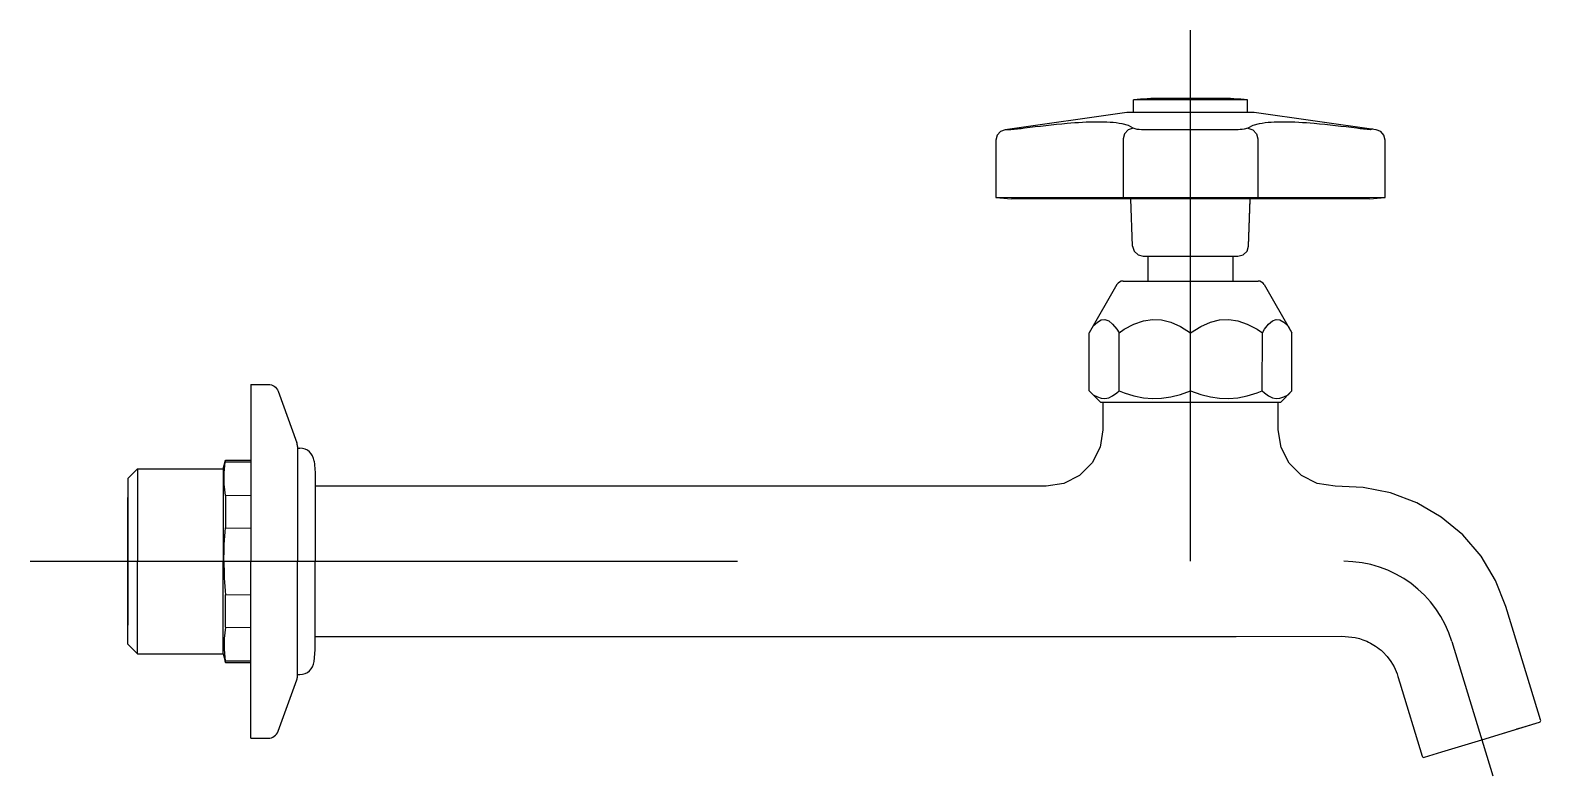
# Model space of a CAD drawing. Extents: x -82.089 to -81.876, y 45.588 to 45.693.
import ezdxf

# ---------------------------------------------------------------- set-up
doc = ezdxf.new("R2010")
doc.units = 0
doc.header["$LTSCALE"] = 0.2
doc.header["$MEASUREMENT"] = 0
doc.linetypes.add('AXES', pattern=[0.54, 0.3, -0.08, 0.08, -0.08])
doc.linetypes.add('CONTINU', pattern=[0])
doc.layers.get('0').update_dxf_attribs({"linetype": 'CONTINUOUS'})
doc.layers.add('DECA_EIXOS', color=5, linetype='AXES')

msp = doc.modelspace()

# ---------------------------------------------------------------- linework, layer by layer
at = {"linetype": 'CONTINUOUS'}
msp.add_line((-81.93574, 45.65699), (-81.93967, 45.65018), dxfattribs=at)
at = {"linetype": 'CONTINU'}
for p, q in [((-81.93487, 45.65749), (-81.91578, 45.65749)), ((-82.05436, 45.64191), (-82.05172, 45.63464)), ((-82.05163, 45.63413), (-82.05163, 45.61789)), ((-82.05163, 45.63389), (-82.05127, 45.63389)), ((-82.04927, 45.63207), (-82.04913, 45.63039)), ((-82.05163, 45.60166), (-82.05163, 45.61789)), ((-82.04927, 45.60372), (-82.04913, 45.60539)), ((-82.05436, 45.59388), (-82.05172, 45.60115)), ((-82.05163, 45.60189), (-82.05127, 45.60189))]:
    msp.add_line(p, q, dxfattribs=at)
for points in [[(-81.92951, 45.68329, 0.025837), (-81.93338, 45.68309)], [(-81.91728, 45.68309, 0.025837), (-81.92115, 45.68329)], [(-81.93343, 45.67907), (-81.93412, 45.67948), (-81.93502, 45.67971, 0.045141), (-81.93844, 45.67996, 0.021137), (-81.94279, 45.67974, 0.009816), (-81.94882, 45.67907)], [(-81.90183, 45.67907, 0.009816), (-81.90786, 45.67974, 0.021135), (-81.91221, 45.67996, 0.04514), (-81.91564, 45.67971), (-81.91654, 45.67948), (-81.91723, 45.67907)], [(-81.94882, 45.67907, -0.017816), (-81.95075, 45.67887)], [(-81.93167, 45.67887, -0.029584), (-81.93289, 45.67892), (-81.93343, 45.67907)], [(-81.91723, 45.67907), (-81.91774, 45.67893, -0.029473), (-81.91887, 45.67887)], [(-81.8999, 45.67887, -0.017816), (-81.90183, 45.67907)], [(-81.91492, 45.65699, 0.267974), (-81.91578, 45.65749)], [(-82.05577, 45.64289, -0.315312), (-82.05436, 45.64191)], [(-82.06202, 45.61789, -0.022759), (-82.0618, 45.62264)], [(-82.06202, 45.61789, 0.022759), (-82.0618, 45.61315)], [(-81.90208, 45.60713, -0.028986), (-81.90123, 45.60691)], [(-81.90123, 45.60691, -0.07069), (-81.89916, 45.6059)], [(-81.89916, 45.6059, -0.040748), (-81.89816, 45.6051)], [(-81.89656, 45.60297, -0.046523), (-81.89601, 45.60163)], [(-81.87599, 45.59518, 0.515359), (-81.87583, 45.59549)], [(-82.05577, 45.59289, 0.315312), (-82.05436, 45.59388)], [(-81.89257, 45.59037, 0.515259), (-81.89226, 45.59021)]]:
    msp.add_lwpolyline(points, format="xyb", dxfattribs=at)
for points in [[(-81.93338, 45.68129), (-81.93338, 45.68309)], [(-81.91728, 45.68309), (-81.93338, 45.68309)], [(-81.92115, 45.68329), (-81.92951, 45.68329)], [(-81.91728, 45.68129), (-81.91728, 45.68309)], [(-81.93433, 45.68129), (-81.95156, 45.67887)], [(-81.92533, 45.68129), (-81.93433, 45.68129)], [(-81.91633, 45.68129), (-81.92533, 45.68129)], [(-81.8991, 45.67887), (-81.91633, 45.68129)], [(-81.95156, 45.67887), (-81.95221, 45.67861), (-81.95268, 45.67808), (-81.95285, 45.67739)], [(-81.95285, 45.67739), (-81.95285, 45.66929)], [(-81.95075, 45.67887), (-81.95156, 45.67887)], [(-81.93343, 45.67907), (-81.93414, 45.67884), (-81.93466, 45.6783), (-81.93485, 45.67758)], [(-81.93485, 45.67758), (-81.93485, 45.66927)], [(-81.93024, 45.67887), (-81.93167, 45.67887)], [(-81.92533, 45.67887), (-81.93024, 45.67887)], [(-81.91887, 45.67887), (-81.92533, 45.67887)], [(-81.91723, 45.67907), (-81.91651, 45.67884), (-81.916, 45.6783), (-81.9158, 45.67758)], [(-81.9158, 45.67758), (-81.9158, 45.66925)], [(-81.89968, 45.67895), (-81.8999, 45.67887)], [(-81.89955, 45.67894), (-81.89968, 45.67895)], [(-81.89781, 45.67739), (-81.89798, 45.67808), (-81.89844, 45.67861), (-81.8991, 45.67887)], [(-81.89781, 45.66929), (-81.89781, 45.67739)], [(-81.89864, 45.66923), (-81.95285, 45.66929)], [(-81.95285, 45.66929), (-81.95065, 45.66911)], [(-81.90001, 45.66911), (-81.95065, 45.66911)], [(-81.93353, 45.66244), (-81.93376, 45.66911)], [(-81.91713, 45.66244), (-81.91689, 45.66911)], [(-81.91713, 45.66244), (-81.9169, 45.66897)], [(-81.90001, 45.66911), (-81.89781, 45.66929)], [(-81.89781, 45.66929), (-81.89864, 45.66923)], [(-81.93353, 45.66244), (-81.93331, 45.66171), (-81.93276, 45.66119), (-81.93203, 45.66099)], [(-81.91863, 45.66099), (-81.91789, 45.66119), (-81.91734, 45.66171), (-81.91713, 45.66244)], [(-81.93203, 45.66099), (-81.92533, 45.66099)], [(-81.93133, 45.65749), (-81.93133, 45.66099)], [(-81.93133, 45.66099), (-81.91933, 45.66099)], [(-81.92533, 45.66099), (-81.91863, 45.66099)], [(-81.92115, 45.66099), (-81.91863, 45.66099)], [(-81.91933, 45.65749), (-81.91933, 45.66099)], [(-81.91492, 45.65699), (-81.91099, 45.65018)], [(-81.93913, 45.65112), (-81.93851, 45.65168)], [(-81.93851, 45.65168), (-81.93797, 45.652)], [(-81.93797, 45.652), (-81.93744, 45.65207)], [(-81.93744, 45.65207), (-81.9369, 45.65188)], [(-81.9369, 45.65188), (-81.93635, 45.65142)], [(-81.93334, 45.65142), (-81.93201, 45.65188)], [(-81.93201, 45.65188), (-81.93072, 45.65207)], [(-81.93072, 45.65207), (-81.92943, 45.652)], [(-81.92943, 45.652), (-81.92813, 45.65168)], [(-81.92813, 45.65168), (-81.92677, 45.65109)], [(-81.92388, 45.65109), (-81.92253, 45.65168)], [(-81.92253, 45.65168), (-81.92122, 45.652)], [(-81.92122, 45.652), (-81.91994, 45.65207)], [(-81.91994, 45.65207), (-81.91865, 45.65188)], [(-81.91865, 45.65188), (-81.91732, 45.65142)], [(-81.9143, 45.65142), (-81.91375, 45.65188)], [(-81.91375, 45.65188), (-81.91322, 45.65207)], [(-81.91322, 45.65207), (-81.91269, 45.652)], [(-81.91269, 45.652), (-81.91215, 45.65168)], [(-81.91215, 45.65168), (-81.91153, 45.65112)], [(-81.93967, 45.64199), (-81.93967, 45.65018)], [(-81.93635, 45.65142), (-81.93577, 45.65068)], [(-81.93577, 45.65068), (-81.93544, 45.65017)], [(-81.93544, 45.65017), (-81.93473, 45.65068)], [(-81.93544, 45.64199), (-81.93544, 45.65017)], [(-81.93473, 45.65068), (-81.93334, 45.65142)], [(-81.92677, 45.65109), (-81.92533, 45.65018)], [(-81.92533, 45.65018), (-81.92388, 45.65109)], [(-81.92533, 45.64199), (-81.92533, 45.65018)], [(-81.91732, 45.65142), (-81.91592, 45.65068)], [(-81.91592, 45.65068), (-81.91517, 45.65017)], [(-81.91521, 45.64199), (-81.91517, 45.65017)], [(-81.91517, 45.65017), (-81.91488, 45.65068)], [(-81.91488, 45.65068), (-81.9143, 45.65142)], [(-81.91153, 45.65112), (-81.91099, 45.65018)], [(-81.91099, 45.64199), (-81.91099, 45.65018)], [(-82.05823, 45.64289), (-82.05577, 45.64289)], [(-82.05823, 45.64289), (-82.05823, 45.61789)], [(-81.93967, 45.64199), (-81.93911, 45.64143)], [(-81.93967, 45.64199), (-81.93808, 45.64039)], [(-81.93911, 45.64143), (-81.93851, 45.64112)], [(-81.93851, 45.64112), (-81.93797, 45.64094)], [(-81.93797, 45.64094), (-81.93744, 45.6409)], [(-81.93744, 45.6409), (-81.9369, 45.64101)], [(-81.9369, 45.64101), (-81.93635, 45.64127)], [(-81.93635, 45.64127), (-81.93577, 45.6417)], [(-81.93577, 45.6417), (-81.93544, 45.64199)], [(-81.93544, 45.64199), (-81.93473, 45.6417)], [(-81.93473, 45.6417), (-81.93334, 45.64127)], [(-81.93334, 45.64127), (-81.93201, 45.64101)], [(-81.93201, 45.64101), (-81.93072, 45.6409)], [(-81.93072, 45.6409), (-81.92943, 45.64094)], [(-81.92943, 45.64094), (-81.92813, 45.64112)], [(-81.92813, 45.64112), (-81.92677, 45.64146)], [(-81.92677, 45.64146), (-81.92533, 45.64199)], [(-81.92533, 45.64199), (-81.92388, 45.64146)], [(-81.92388, 45.64146), (-81.92253, 45.64112)], [(-81.92253, 45.64112), (-81.92122, 45.64094)], [(-81.92122, 45.64094), (-81.91994, 45.6409)], [(-81.91994, 45.6409), (-81.91865, 45.64101)], [(-81.91865, 45.64101), (-81.91732, 45.64127)], [(-81.91732, 45.64127), (-81.91592, 45.6417)], [(-81.91592, 45.6417), (-81.91521, 45.64199)], [(-81.91521, 45.64199), (-81.91488, 45.6417)], [(-81.91488, 45.6417), (-81.9143, 45.64127)], [(-81.9143, 45.64127), (-81.91375, 45.64101)], [(-81.91375, 45.64101), (-81.91322, 45.6409)], [(-81.91322, 45.6409), (-81.91269, 45.64094)], [(-81.91269, 45.64094), (-81.91215, 45.64112)], [(-81.91258, 45.64039), (-81.91099, 45.64199)], [(-81.91215, 45.64112), (-81.91155, 45.64143)], [(-81.91155, 45.64143), (-81.91099, 45.64199)], [(-81.93808, 45.64039), (-81.91258, 45.64039)], [(-81.93773, 45.64039), (-81.93773, 45.63649)], [(-81.93773, 45.64039), (-81.91293, 45.64039)], [(-81.91293, 45.63649), (-81.91293, 45.64039)], [(-81.93773, 45.63649), (-81.93812, 45.63402), (-81.93926, 45.63179), (-81.94102, 45.63002), (-81.94325, 45.62888), (-81.94573, 45.62849)], [(-81.90487, 45.62849), (-81.90744, 45.6289), (-81.90964, 45.63003), (-81.91138, 45.63176), (-81.91252, 45.63396), (-81.91293, 45.63649)], [(-82.07563, 45.62959), (-82.07425, 45.63097)], [(-82.07425, 45.63097), (-82.06213, 45.63097)], [(-82.07425, 45.63097), (-82.07425, 45.61789)], [(-82.06213, 45.63097), (-82.0618, 45.63219)], [(-82.06213, 45.63097), (-82.06213, 45.61789)], [(-82.0618, 45.6272), (-82.06199, 45.6288), (-82.06199, 45.63038), (-82.06186, 45.63197)], [(-82.0618, 45.63219), (-82.06186, 45.63197)], [(-82.06186, 45.63197), (-82.05823, 45.63195)], [(-82.0618, 45.63219), (-82.05823, 45.63219)], [(-82.04913, 45.63039), (-82.04913, 45.61789)], [(-82.07563, 45.62959), (-82.07563, 45.61789)], [(-81.94697, 45.62849), (-82.04913, 45.62849)], [(-81.94573, 45.62849), (-81.94697, 45.62849)], [(-81.88073, 45.61151), (-81.8822, 45.6152), (-81.88426, 45.6186), (-81.88685, 45.62161), (-81.88991, 45.62415), (-81.89334, 45.62615), (-81.89705, 45.62756), (-81.90094, 45.62833), (-81.90487, 45.62849)], [(-82.07563, 45.62616), (-82.07563, 45.62689)], [(-82.07563, 45.62689), (-82.07563, 45.62639)], [(-82.07563, 45.61789), (-82.07563, 45.62639)], [(-82.07563, 45.61789), (-82.07563, 45.62616)], [(-82.07563, 45.61789), (-82.07563, 45.62604)], [(-82.0618, 45.6272), (-82.05823, 45.62726)], [(-82.0618, 45.6272), (-82.0618, 45.62264)], [(-82.0618, 45.62264), (-82.05823, 45.62256)], [(-82.07563, 45.60619), (-82.07563, 45.61789)], [(-82.07563, 45.61789), (-82.07563, 45.60963)], [(-82.07563, 45.61789), (-82.07563, 45.60939)], [(-82.07563, 45.61789), (-82.07563, 45.60975)], [(-82.07425, 45.60482), (-82.07425, 45.61789)], [(-82.06213, 45.60482), (-82.06213, 45.61789)], [(-82.05823, 45.59289), (-82.05823, 45.61789)], [(-82.04913, 45.60539), (-82.04913, 45.61789)], [(-82.0618, 45.61315), (-82.05823, 45.61322)], [(-82.0618, 45.60858), (-82.0618, 45.61315)], [(-81.87825, 45.60338), (-81.88073, 45.61151)], [(-82.07563, 45.60963), (-82.07563, 45.60889)], [(-82.07563, 45.60889), (-82.07563, 45.60939)], [(-82.0618, 45.60858), (-82.06199, 45.60699), (-82.06199, 45.60541), (-82.06186, 45.60382)], [(-82.0618, 45.60858), (-82.05823, 45.60852)], [(-82.04913, 45.60729), (-81.94697, 45.60729)], [(-81.94697, 45.60729), (-81.91889, 45.60729)], [(-81.91889, 45.60729), (-81.90394, 45.6073), (-81.90208, 45.60713)], [(-82.07563, 45.60619), (-82.07425, 45.60482)], [(-82.07425, 45.60482), (-82.06213, 45.60482)], [(-82.06213, 45.60482), (-82.0618, 45.60359)], [(-81.89816, 45.6051), (-81.89755, 45.60445), (-81.89701, 45.60374), (-81.89656, 45.60297)], [(-82.06186, 45.60382), (-82.05823, 45.60384)], [(-82.0618, 45.60359), (-82.06186, 45.60382)], [(-82.0618, 45.60359), (-82.05823, 45.60359)], [(-81.87583, 45.59549), (-81.87825, 45.60338)], [(-81.89601, 45.60163), (-81.89573, 45.6007)], [(-81.89573, 45.6007), (-81.89257, 45.59037)], [(-81.88413, 45.59269), (-81.87599, 45.59518)], [(-81.88413, 45.59269), (-81.87937, 45.59415)], [(-81.87919, 45.5942), (-81.87885, 45.59431)], [(-81.87919, 45.5942), (-81.87906, 45.59424)], [(-81.87885, 45.59431), (-81.87866, 45.59437)], [(-81.87866, 45.59437), (-81.87851, 45.59441)], [(-81.87851, 45.59441), (-81.87599, 45.59518)], [(-82.05823, 45.59289), (-82.05577, 45.59289)], [(-81.88982, 45.59096), (-81.88413, 45.59269)], [(-81.89226, 45.59021), (-81.88982, 45.59096)]]:
    msp.add_lwpolyline(points, dxfattribs=at)
for centre, radius, start, end in [((-81.93487, 45.65649), 0.001, 90.0003, 150.0003), ((-82.05313, 45.63413), 0.0015, 0, 20), ((-82.05127, 45.63189), 0.002, 5.0001, 90), ((-82.05127, 45.60389), 0.002, 270, 354.9999), ((-82.05313, 45.60166), 0.0015, 340, 360)]:
    msp.add_arc(centre, radius, start, end, dxfattribs=at)
at = {"layer": 'DECA_EIXOS'}
for points in [[(-81.92533, 45.61789), (-81.92533, 45.69293)], [(-82.08941, 45.61789), (-81.90368, 45.61789)], [(-81.88837, 45.60656), (-81.88257, 45.58759)]]:
    msp.add_lwpolyline(points, dxfattribs=at)
msp.add_lwpolyline([(-81.88837, 45.60656, 0.329761), (-81.90368, 45.61789)], format="xyb", dxfattribs=at)

doc.saveas('drawing.dxf')
